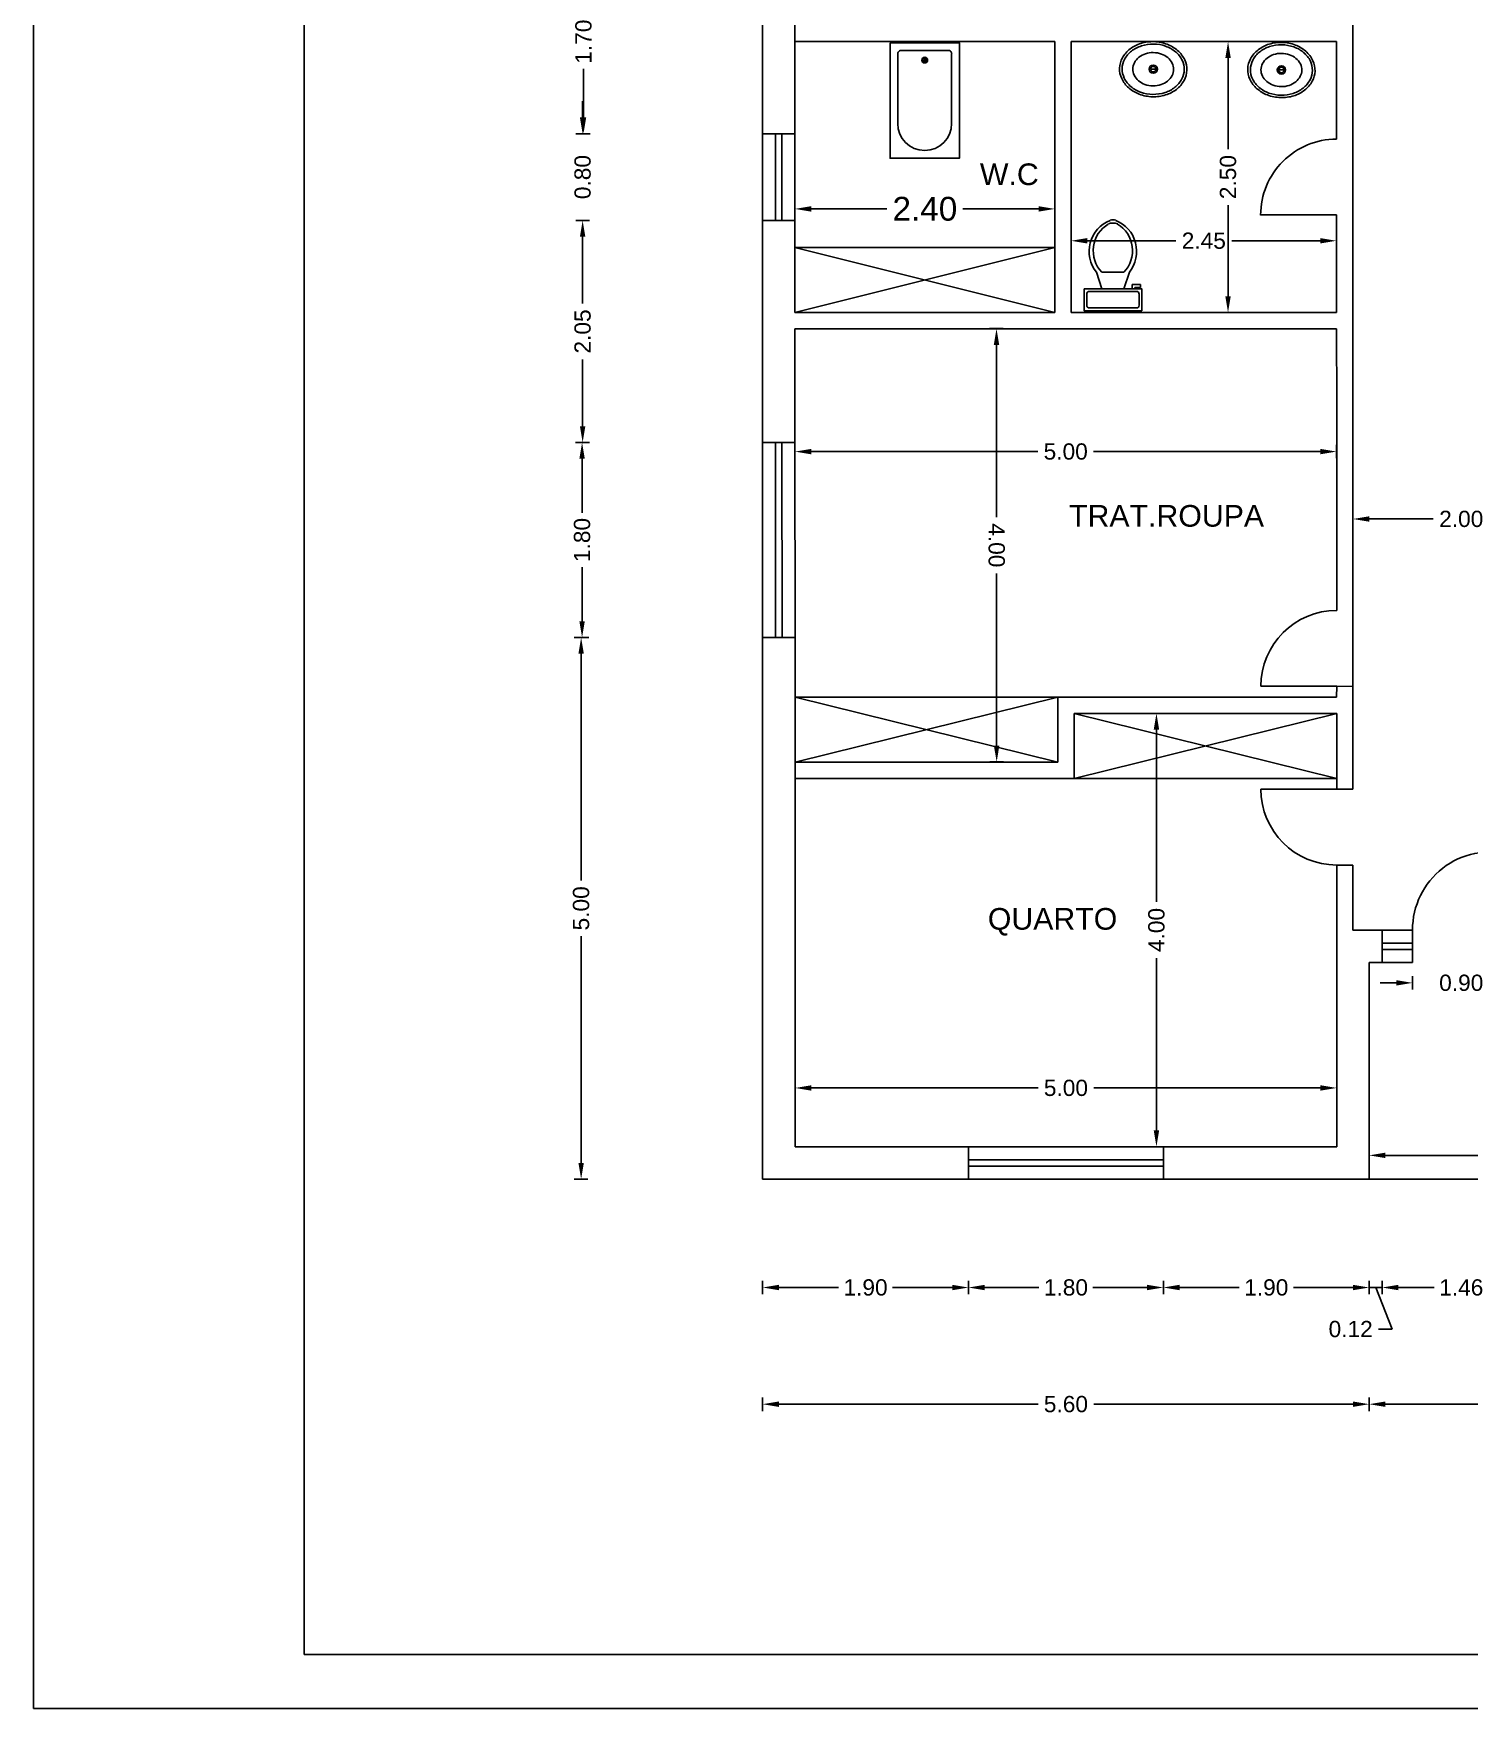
# Model space of a CAD drawing. Header units: millimetres. Extents: x 1315 to 1720, y -131 to -50.
# Drawn here: x 1490.7 to 1503.96, y -130.65 to -115.19 of the extents above; entities that cross this region are included whole.
import ezdxf

# ---------------------------------------------------------------- set-up
doc = ezdxf.new("R2010")
doc.units = ezdxf.units.MM
doc.linetypes.add('JIS_02_2.0', pattern=[3, 2, -1])
doc.layers.add('cotas', color=1, linetype='Continuous')
doc.styles.get("Standard").update_dxf_attribs({"font": 'ARIALUNI.TTF', "height": 0.22})
doc.dimstyles.get("Standard").update_dxf_attribs({"dimtxt": 0.15, "dimasz": 0.15, "dimexe": 0.0625, "dimexo": 0.0625, "dimgap": 0.0625, "dimtad": 0, "dimzin": 0, "dimdsep": 46, "dimtxsty": 'Standard', "dimcen": 2.5, "dimclrd": 256, "dimclre": 256, "dimclrt": 256, "dimazin": 0, "dimtfac": 1, "dimtofl": 0, "dimtmove": 0, "dimatfit": 3, "dimfxl": 0.0625, "dimfxlon": 1, "dimtolj": 1, "dimtzin": 0, "dimlwd": -1, "dimlwe": -1, "dimarcsym": 0})

# ---------------------------------------------------------------- blocks, each defined once
blk = doc.blocks.new('*D28')
at = {"layer": 'cotas', "transparency": 16777216}
for p, q in [((1495.818, -120.765), (1495.693, -120.765)), ((1495.756, -120.915), (1495.756, -123.007)), ((1495.756, -125.615), (1495.756, -123.522)), ((1495.818, -125.765), (1495.693, -125.765))]:
    blk.add_line(p, q, dxfattribs=at)
for points in [[(1495.731, -120.915), (1495.781, -120.915), (1495.756, -120.765)], [(1495.731, -125.615), (1495.781, -125.615), (1495.756, -125.765)]]:
    blk.add_solid(points, dxfattribs=at)
at = {"layer": 'Defpoints', "color": 0, "transparency": 16777216}
for p in [(1495.756, -120.765), (1497.432, -120.765), (1497.432, -125.765)]:
    blk.add_point(p, dxfattribs=at)
at = {"layer": 'cotas', "transparency": 16777216, "insert": (1495.756, -123.265), "char_height": 0.15, "attachment_point": 5, "rotation": 90}
blk.add_mtext('\\A1;5.00', dxfattribs=at)
blk = doc.blocks.new('*D29')
at = {"layer": 'cotas', "transparency": 16777216}
for p, q in [((1495.828, -118.965), (1495.703, -118.965)), ((1495.765, -119.115), (1495.765, -119.615)), ((1495.765, -120.615), (1495.765, -120.115)), ((1495.828, -120.765), (1495.703, -120.765))]:
    blk.add_line(p, q, dxfattribs=at)
for points in [[(1495.74, -119.115), (1495.79, -119.115), (1495.765, -118.965)], [(1495.74, -120.615), (1495.79, -120.615), (1495.765, -120.765)]]:
    blk.add_solid(points, dxfattribs=at)
at = {"layer": 'Defpoints', "color": 0, "transparency": 16777216}
for p in [(1495.765, -118.965), (1497.432, -118.965), (1497.432, -120.765)]:
    blk.add_point(p, dxfattribs=at)
at = {"layer": 'cotas', "transparency": 16777216, "insert": (1495.765, -119.865), "char_height": 0.15, "attachment_point": 5, "rotation": 90}
blk.add_mtext('\\A1;1.80', dxfattribs=at)
blk = doc.blocks.new('*D30')
at = {"layer": 'cotas', "transparency": 16777216}
for p, q in [((1495.832, -116.915), (1495.707, -116.915)), ((1495.77, -117.065), (1495.77, -117.681)), ((1495.77, -118.815), (1495.77, -118.199)), ((1495.832, -118.965), (1495.707, -118.965))]:
    blk.add_line(p, q, dxfattribs=at)
for points in [[(1495.745, -117.065), (1495.795, -117.065), (1495.77, -116.915)], [(1495.745, -118.815), (1495.795, -118.815), (1495.77, -118.965)]]:
    blk.add_solid(points, dxfattribs=at)
at = {"layer": 'Defpoints', "color": 0, "transparency": 16777216}
for p in [(1495.77, -116.915), (1497.43, -116.915), (1497.43, -118.965)]:
    blk.add_point(p, dxfattribs=at)
at = {"layer": 'cotas', "transparency": 16777216, "insert": (1495.77, -117.94), "char_height": 0.15, "attachment_point": 5, "rotation": 90}
blk.add_mtext('\\A1;2.05', dxfattribs=at)
blk = doc.blocks.new('*D31')
at = {"layer": 'cotas', "transparency": 16777216}
for p, q in [((1495.77, -115.965), (1495.77, -115.815)), ((1495.833, -116.115), (1495.708, -116.115)), ((1495.833, -116.915), (1495.708, -116.915)), ((1495.77, -117.065), (1495.77, -117.215))]:
    blk.add_line(p, q, dxfattribs=at)
for points in [[(1495.745, -115.965), (1495.795, -115.965), (1495.77, -116.115)], [(1495.745, -117.065), (1495.795, -117.065), (1495.77, -116.915)]]:
    blk.add_solid(points, dxfattribs=at)
at = {"layer": 'Defpoints', "color": 0, "transparency": 16777216}
for p in [(1495.77, -116.115), (1497.43, -116.115), (1497.43, -116.915)]:
    blk.add_point(p, dxfattribs=at)
at = {"layer": 'cotas', "transparency": 16777216, "insert": (1495.77, -116.515), "char_height": 0.15, "attachment_point": 5, "rotation": 90}
blk.add_mtext('\\A1;0.80', dxfattribs=at)
blk = doc.blocks.new('*D10')
at = {"layer": 'cotas', "transparency": 16777216}
for p, q in [((1495.84, -114.415), (1495.715, -114.415)), ((1495.778, -114.565), (1495.778, -115.015)), ((1495.778, -115.965), (1495.778, -115.515)), ((1495.84, -116.115), (1495.715, -116.115))]:
    blk.add_line(p, q, dxfattribs=at)
for points in [[(1495.753, -114.565), (1495.803, -114.565), (1495.778, -114.415)], [(1495.753, -115.965), (1495.803, -115.965), (1495.778, -116.115)]]:
    blk.add_solid(points, dxfattribs=at)
at = {"layer": 'Defpoints', "color": 0, "transparency": 16777216}
for p in [(1495.778, -114.415), (1497.43, -114.415), (1497.43, -116.115)]:
    blk.add_point(p, dxfattribs=at)
at = {"layer": 'cotas', "transparency": 16777216, "insert": (1495.778, -115.265), "char_height": 0.15, "attachment_point": 5, "rotation": 90}
blk.add_mtext('\\A1;1.70', dxfattribs=at)
blk = doc.blocks.new('*D41')
at = {"layer": 'cotas', "transparency": 16777216}
for p, q in [((1503.032, -125.608), (1503.032, -125.483)), ((1503.182, -125.545), (1504.034, -125.545)), ((1505.402, -125.545), (1504.55, -125.545)), ((1505.552, -125.608), (1505.552, -125.483))]:
    blk.add_line(p, q, dxfattribs=at)
for points in [[(1503.182, -125.52), (1503.182, -125.57), (1503.032, -125.545)], [(1505.402, -125.52), (1505.402, -125.57), (1505.552, -125.545)]]:
    blk.add_solid(points, dxfattribs=at)
at = {"layer": 'Defpoints', "color": 0, "transparency": 16777216}
for p in [(1505.552, -125.545), (1503.032, -125.765), (1505.552, -125.765)]:
    blk.add_point(p, dxfattribs=at)
at = {"layer": 'cotas', "transparency": 16777216, "insert": (1504.292, -125.545), "char_height": 0.15, "attachment_point": 5}
blk.add_mtext('\\A1;2.52', dxfattribs=at)
blk = doc.blocks.new('*D42')
at = {"layer": 'cotas', "transparency": 16777216}
for p, q in [((1503.282, -123.953), (1503.132, -123.953)), ((1503.432, -123.89), (1503.432, -124.015)), ((1504.332, -123.89), (1504.332, -124.015)), ((1504.482, -123.953), (1504.632, -123.953))]:
    blk.add_line(p, q, dxfattribs=at)
for points in [[(1503.282, -123.928), (1503.282, -123.978), (1503.432, -123.953)], [(1504.482, -123.928), (1504.482, -123.978), (1504.332, -123.953)]]:
    blk.add_solid(points, dxfattribs=at)
at = {"layer": 'Defpoints', "color": 0, "transparency": 16777216}
for p in [(1503.432, -123.765), (1504.332, -123.765), (1504.332, -123.953)]:
    blk.add_point(p, dxfattribs=at)
at = {"layer": 'cotas', "transparency": 16777216, "insert": (1503.882, -123.953), "char_height": 0.15, "attachment_point": 5}
blk.add_mtext('\\A1;0.90', dxfattribs=at)
blk = doc.blocks.new('*D55')
at = {"layer": 'cotas', "transparency": 16777216}
for p, q in [((1497.732, -124.986), (1497.732, -124.861)), ((1497.882, -124.923), (1499.975, -124.923)), ((1502.582, -124.923), (1500.489, -124.923)), ((1502.732, -124.986), (1502.732, -124.861))]:
    blk.add_line(p, q, dxfattribs=at)
for points in [[(1497.882, -124.898), (1497.882, -124.948), (1497.732, -124.923)], [(1502.582, -124.898), (1502.582, -124.948), (1502.732, -124.923)]]:
    blk.add_solid(points, dxfattribs=at)
at = {"layer": 'Defpoints', "color": 0, "transparency": 16777216}
for p in [(1502.732, -124.923), (1497.732, -125.465), (1502.732, -125.465)]:
    blk.add_point(p, dxfattribs=at)
at = {"layer": 'cotas', "transparency": 16777216, "insert": (1500.232, -124.923), "char_height": 0.15, "attachment_point": 5}
blk.add_mtext('\\A1;5.00', dxfattribs=at)
blk = doc.blocks.new('*D56')
at = {"layer": 'cotas', "transparency": 16777216}
for p, q in [((1501.13, -121.465), (1501.005, -121.465)), ((1501.068, -121.615), (1501.068, -123.205)), ((1501.068, -125.315), (1501.068, -123.725)), ((1501.13, -125.465), (1501.005, -125.465))]:
    blk.add_line(p, q, dxfattribs=at)
for points in [[(1501.043, -121.615), (1501.093, -121.615), (1501.068, -121.465)], [(1501.043, -125.315), (1501.093, -125.315), (1501.068, -125.465)]]:
    blk.add_solid(points, dxfattribs=at)
at = {"layer": 'Defpoints', "color": 0, "transparency": 16777216}
for p in [(1502.732, -121.465), (1501.068, -125.465), (1502.732, -125.465)]:
    blk.add_point(p, dxfattribs=at)
at = {"layer": 'cotas', "transparency": 16777216, "insert": (1501.068, -123.465), "char_height": 0.15, "attachment_point": 5, "rotation": 90}
blk.add_mtext('\\A1;4.00', dxfattribs=at)
blk = doc.blocks.new('*D57')
at = {"layer": 'cotas', "transparency": 16777216}
for p, q in [((1499.528, -117.914), (1499.653, -117.914)), ((1499.591, -118.064), (1499.592, -119.654)), ((1499.592, -121.764), (1499.592, -120.174)), ((1499.53, -121.914), (1499.655, -121.914))]:
    blk.add_line(p, q, dxfattribs=at)
for points in [[(1499.616, -118.064), (1499.566, -118.064), (1499.591, -117.914)], [(1499.617, -121.764), (1499.567, -121.764), (1499.593, -121.914)]]:
    blk.add_solid(points, dxfattribs=at)
at = {"layer": 'Defpoints', "color": 0, "transparency": 16777216}
for p in [(1497.73, -117.915), (1499.591, -117.914), (1497.732, -121.915)]:
    blk.add_point(p, dxfattribs=at)
at = {"layer": 'cotas', "transparency": 16777216, "insert": (1499.592, -119.914), "char_height": 0.15, "attachment_point": 5, "rotation": 270.0236}
blk.add_mtext('\\A1;4.00', dxfattribs=at)
blk = doc.blocks.new('*D58')
at = {"layer": 'cotas', "transparency": 16777216}
for p, q in [((1497.73, -118.986), (1497.73, -119.111)), ((1497.88, -119.049), (1499.973, -119.049)), ((1502.58, -119.049), (1500.487, -119.049)), ((1502.73, -118.986), (1502.73, -119.111))]:
    blk.add_line(p, q, dxfattribs=at)
for points in [[(1497.88, -119.024), (1497.88, -119.074), (1497.73, -119.049)], [(1502.58, -119.024), (1502.58, -119.074), (1502.73, -119.049)]]:
    blk.add_solid(points, dxfattribs=at)
at = {"layer": 'Defpoints', "color": 0, "transparency": 16777216}
for p in [(1497.73, -117.915), (1502.73, -117.915), (1502.73, -119.049)]:
    blk.add_point(p, dxfattribs=at)
at = {"layer": 'cotas', "transparency": 16777216, "insert": (1500.23, -119.049), "char_height": 0.15, "attachment_point": 5}
blk.add_mtext('\\A1;5.00', dxfattribs=at)
blk = doc.blocks.new('*D59')
at = {"layer": 'cotas', "transparency": 16777216}
for p, q in [((1497.73, -116.871), (1497.73, -116.746)), ((1497.88, -116.809), (1498.58, -116.809)), ((1499.98, -116.809), (1499.28, -116.809)), ((1500.13, -116.871), (1500.13, -116.746))]:
    blk.add_line(p, q, dxfattribs=at)
at = {"layer": 'cotas', "lineweight": 100, "transparency": 16777216}
for points in [[(1497.88, -116.784), (1497.88, -116.834), (1497.73, -116.809)], [(1499.98, -116.784), (1499.98, -116.834), (1500.13, -116.809)]]:
    blk.add_solid(points, dxfattribs=at)
at = {"layer": 'Defpoints', "color": 0, "lineweight": 100, "transparency": 16777216}
for p in [(1500.13, -116.809), (1497.73, -117.165), (1500.13, -117.165)]:
    blk.add_point(p, dxfattribs=at)
at = {"layer": 'cotas', "transparency": 16777216, "insert": (1498.93, -116.809), "char_height": 0.22, "attachment_point": 5}
blk.add_mtext('\\A1;2.40', dxfattribs=at)
blk = doc.blocks.new('*D60')
at = {"layer": 'cotas', "transparency": 16777216}
for p, q in [((1501.666, -115.265), (1501.791, -115.265)), ((1501.729, -115.415), (1501.729, -116.256)), ((1501.729, -117.615), (1501.729, -116.773)), ((1501.666, -117.765), (1501.791, -117.765))]:
    blk.add_line(p, q, dxfattribs=at)
for points in [[(1501.704, -115.415), (1501.754, -115.415), (1501.729, -115.265)], [(1501.704, -117.615), (1501.754, -117.615), (1501.729, -117.765)]]:
    blk.add_solid(points, dxfattribs=at)
at = {"layer": 'Defpoints', "color": 0, "transparency": 16777216}
for p in [(1500.28, -115.265), (1500.28, -117.765), (1501.729, -117.765)]:
    blk.add_point(p, dxfattribs=at)
at = {"layer": 'cotas', "transparency": 16777216, "insert": (1501.729, -116.515), "char_height": 0.15, "attachment_point": 5, "rotation": 90}
blk.add_mtext('\\A1;2.50', dxfattribs=at)
blk = doc.blocks.new('*D61')
at = {"layer": 'cotas', "transparency": 16777216}
for p, q in [((1500.28, -117.165), (1500.28, -117.04)), ((1502.73, -117.165), (1502.73, -117.04)), ((1500.43, -117.103), (1501.246, -117.103)), ((1502.58, -117.103), (1501.764, -117.103))]:
    blk.add_line(p, q, dxfattribs=at)
for points in [[(1500.43, -117.078), (1500.43, -117.128), (1500.28, -117.103)], [(1502.58, -117.078), (1502.58, -117.128), (1502.73, -117.103)]]:
    blk.add_solid(points, dxfattribs=at)
at = {"layer": 'Defpoints', "color": 0, "transparency": 16777216}
for p in [(1502.73, -117.103), (1500.28, -117.749), (1502.73, -117.749)]:
    blk.add_point(p, dxfattribs=at)
at = {"layer": 'cotas', "transparency": 16777216, "insert": (1501.505, -117.103), "char_height": 0.15, "attachment_point": 5}
blk.add_mtext('\\A1;2.45', dxfattribs=at)
blk = doc.blocks.new('*D62')
at = {"layer": 'cotas', "transparency": 16777216}
for p, q in [((1502.882, -119.734), (1502.882, -119.609)), ((1504.882, -119.734), (1504.882, -119.609)), ((1503.032, -119.671), (1503.623, -119.671)), ((1504.732, -119.671), (1504.14, -119.671))]:
    blk.add_line(p, q, dxfattribs=at)
for points in [[(1503.032, -119.646), (1503.032, -119.696), (1502.882, -119.671)], [(1504.732, -119.646), (1504.732, -119.696), (1504.882, -119.671)]]:
    blk.add_solid(points, dxfattribs=at)
at = {"layer": 'Defpoints', "color": 0, "transparency": 16777216}
for p in [(1502.882, -119.671), (1502.882, -120.115), (1504.882, -120.115)]:
    blk.add_point(p, dxfattribs=at)
at = {"layer": 'cotas', "transparency": 16777216, "insert": (1503.882, -119.671), "char_height": 0.15, "attachment_point": 5}
blk.add_mtext('\\A1;2.00', dxfattribs=at)
blk = doc.blocks.new('*D68')
at = {"layer": 'cotas', "transparency": 16777216}
for p, q in [((1503.152, -126.702), (1503.152, -126.827)), ((1503.302, -126.765), (1503.631, -126.765)), ((1504.462, -126.765), (1504.132, -126.765)), ((1504.612, -126.702), (1504.612, -126.827))]:
    blk.add_line(p, q, dxfattribs=at)
for points in [[(1503.302, -126.74), (1503.302, -126.79), (1503.152, -126.765)], [(1504.462, -126.74), (1504.462, -126.79), (1504.612, -126.765)]]:
    blk.add_solid(points, dxfattribs=at)
at = {"layer": 'Defpoints', "color": 0, "transparency": 16777216}
for p in [(1503.152, -123.765), (1504.612, -123.765), (1503.152, -126.765)]:
    blk.add_point(p, dxfattribs=at)
at = {"layer": 'cotas', "transparency": 16777216, "insert": (1503.882, -126.765), "char_height": 0.15, "attachment_point": 5}
blk.add_mtext('\\A1;1.46', dxfattribs=at)
blk = doc.blocks.new('*D69')
at = {"layer": 'cotas', "transparency": 16777216}
for p, q in [((1497.432, -126.702), (1497.432, -126.827)), ((1497.582, -126.765), (1498.132, -126.765)), ((1499.182, -126.765), (1498.632, -126.765)), ((1499.332, -126.702), (1499.332, -126.827))]:
    blk.add_line(p, q, dxfattribs=at)
for points in [[(1497.582, -126.74), (1497.582, -126.79), (1497.432, -126.765)], [(1499.182, -126.74), (1499.182, -126.79), (1499.332, -126.765)]]:
    blk.add_solid(points, dxfattribs=at)
at = {"layer": 'Defpoints', "color": 0, "transparency": 16777216}
for p in [(1497.432, -125.765), (1499.332, -125.765), (1499.332, -126.765)]:
    blk.add_point(p, dxfattribs=at)
at = {"layer": 'cotas', "transparency": 16777216, "insert": (1498.382, -126.765), "char_height": 0.15, "attachment_point": 5}
blk.add_mtext('\\A1;1.90', dxfattribs=at)
blk = doc.blocks.new('*D70')
at = {"layer": 'cotas', "transparency": 16777216}
for p, q in [((1499.332, -126.702), (1499.332, -126.827)), ((1499.482, -126.765), (1499.982, -126.765)), ((1500.982, -126.765), (1500.482, -126.765)), ((1501.132, -126.702), (1501.132, -126.827))]:
    blk.add_line(p, q, dxfattribs=at)
for points in [[(1499.482, -126.74), (1499.482, -126.79), (1499.332, -126.765)], [(1500.982, -126.74), (1500.982, -126.79), (1501.132, -126.765)]]:
    blk.add_solid(points, dxfattribs=at)
at = {"layer": 'Defpoints', "color": 0, "transparency": 16777216}
for p in [(1499.332, -125.765), (1501.132, -125.765), (1501.132, -126.765)]:
    blk.add_point(p, dxfattribs=at)
at = {"layer": 'cotas', "transparency": 16777216, "insert": (1500.232, -126.765), "char_height": 0.15, "attachment_point": 5}
blk.add_mtext('\\A1;1.80', dxfattribs=at)
blk = doc.blocks.new('*D71')
at = {"layer": 'cotas', "transparency": 16777216}
for p, q in [((1501.132, -126.702), (1501.132, -126.827)), ((1501.282, -126.765), (1501.832, -126.765)), ((1502.882, -126.765), (1502.332, -126.765)), ((1503.032, -126.702), (1503.032, -126.827))]:
    blk.add_line(p, q, dxfattribs=at)
for points in [[(1501.282, -126.74), (1501.282, -126.79), (1501.132, -126.765)], [(1502.882, -126.74), (1502.882, -126.79), (1503.032, -126.765)]]:
    blk.add_solid(points, dxfattribs=at)
at = {"layer": 'Defpoints', "color": 0, "transparency": 16777216}
for p in [(1501.132, -125.765), (1503.032, -125.765), (1503.032, -126.765)]:
    blk.add_point(p, dxfattribs=at)
at = {"layer": 'cotas', "transparency": 16777216, "insert": (1502.082, -126.765), "char_height": 0.15, "attachment_point": 5}
blk.add_mtext('\\A1;1.90', dxfattribs=at)
blk = doc.blocks.new('*D14')
at = {"layer": 'cotas', "transparency": 16777216}
for p, q in [((1503.032, -127.78), (1503.032, -127.905)), ((1503.182, -127.842), (1506.675, -127.842)), ((1510.682, -127.842), (1507.189, -127.842)), ((1510.832, -127.78), (1510.832, -127.905))]:
    blk.add_line(p, q, dxfattribs=at)
for points in [[(1503.182, -127.817), (1503.182, -127.867), (1503.032, -127.842)], [(1510.682, -127.817), (1510.682, -127.867), (1510.832, -127.842)]]:
    blk.add_solid(points, dxfattribs=at)
at = {"layer": 'Defpoints', "color": 0, "transparency": 16777216}
for p in [(1503.032, -125.765), (1510.832, -125.765), (1510.832, -127.842)]:
    blk.add_point(p, dxfattribs=at)
at = {"layer": 'cotas', "transparency": 16777216, "insert": (1506.932, -127.842), "char_height": 0.15, "attachment_point": 5}
blk.add_mtext('\\A1;7.80', dxfattribs=at)
blk = doc.blocks.new('*D15')
at = {"layer": 'cotas', "transparency": 16777216}
for p, q in [((1497.432, -127.78), (1497.432, -127.905)), ((1497.582, -127.842), (1499.975, -127.842)), ((1502.882, -127.842), (1500.489, -127.842)), ((1503.032, -127.78), (1503.032, -127.905))]:
    blk.add_line(p, q, dxfattribs=at)
for points in [[(1497.582, -127.817), (1497.582, -127.867), (1497.432, -127.842)], [(1502.882, -127.817), (1502.882, -127.867), (1503.032, -127.842)]]:
    blk.add_solid(points, dxfattribs=at)
at = {"layer": 'Defpoints', "color": 0, "transparency": 16777216}
for p in [(1497.432, -125.765), (1503.032, -125.765), (1503.032, -127.842)]:
    blk.add_point(p, dxfattribs=at)
at = {"layer": 'cotas', "transparency": 16777216, "insert": (1500.232, -127.842), "char_height": 0.15, "attachment_point": 5}
blk.add_mtext('\\A1;5.60', dxfattribs=at)
blk = doc.blocks.new('*D17')
at = {"layer": 'cotas', "transparency": 16777216}
for p, q in [((1499.33, -103.613), (1499.33, -103.55)), ((1503.152, -103.675), (1503.152, -103.55)), ((1499.48, -103.613), (1500.985, -103.613)), ((1503.002, -103.613), (1501.497, -103.613))]:
    blk.add_line(p, q, dxfattribs=at)
for points in [[(1499.48, -103.588), (1499.48, -103.638), (1499.33, -103.613)], [(1503.002, -103.588), (1503.002, -103.638), (1503.152, -103.613)]]:
    blk.add_solid(points, dxfattribs=at)
at = {"layer": 'Defpoints', "color": 0, "transparency": 16777216}
for p in [(1499.33, -103.613), (1503.152, -103.613), (1503.152, -126.765)]:
    blk.add_point(p, dxfattribs=at)
at = {"layer": 'cotas', "transparency": 16777216, "insert": (1501.241, -103.613), "char_height": 0.15, "attachment_point": 5}
blk.add_mtext('\\A1;3.82', dxfattribs=at)
blk = doc.blocks.new('*D18')
at = {"layer": 'cotas', "transparency": 16777216}
for p, q in [((1503.092, -103.613), (1503.162, -103.38)), ((1503.162, -103.38), (1503.287, -103.38)), ((1503.032, -103.675), (1503.032, -103.55)), ((1503.152, -103.675), (1503.152, -103.55)), ((1502.882, -103.613), (1502.732, -103.613)), ((1503.152, -103.613), (1503.032, -103.613)), ((1503.302, -103.613), (1503.452, -103.613))]:
    blk.add_line(p, q, dxfattribs=at)
for points in [[(1502.882, -103.588), (1502.882, -103.638), (1503.032, -103.613)], [(1503.302, -103.588), (1503.302, -103.638), (1503.152, -103.613)]]:
    blk.add_solid(points, dxfattribs=at)
at = {"layer": 'Defpoints', "color": 0, "transparency": 16777216}
for p in [(1503.032, -103.613), (1503.032, -126.765), (1503.152, -126.765)]:
    blk.add_point(p, dxfattribs=at)
at = {"layer": 'cotas', "transparency": 16777216, "insert": (1503.543, -103.38), "char_height": 0.15, "attachment_point": 5}
blk.add_mtext('\\A1;0.12', dxfattribs=at)
blk = doc.blocks.new('*D19')
at = {"layer": 'cotas', "transparency": 16777216}
for p, q in [((1503.092, -103.613), (1503.162, -103.38)), ((1503.162, -103.38), (1503.287, -103.38)), ((1503.032, -103.675), (1503.032, -103.55)), ((1503.152, -103.675), (1503.152, -103.55)), ((1502.882, -103.613), (1502.732, -103.613)), ((1503.032, -103.613), (1503.152, -103.613)), ((1503.302, -103.613), (1503.452, -103.613))]:
    blk.add_line(p, q, dxfattribs=at)
for points in [[(1502.882, -103.588), (1502.882, -103.638), (1503.032, -103.613)], [(1503.302, -103.588), (1503.302, -103.638), (1503.152, -103.613)]]:
    blk.add_solid(points, dxfattribs=at)
at = {"layer": 'Defpoints', "color": 0, "transparency": 16777216}
for p in [(1503.152, -103.613), (1503.032, -126.765), (1503.152, -126.765)]:
    blk.add_point(p, dxfattribs=at)
at = {"layer": 'cotas', "transparency": 16777216, "insert": (1503.543, -103.38), "char_height": 0.15, "attachment_point": 5}
blk.add_mtext('\\A1;0.12', dxfattribs=at)
blk = doc.blocks.new('*D20')
at = {"layer": 'cotas', "transparency": 16777216}
for p, q in [((1503.092, -103.613), (1503.162, -103.38)), ((1503.162, -103.38), (1503.287, -103.38)), ((1503.032, -103.675), (1503.032, -103.55)), ((1503.152, -103.675), (1503.152, -103.55)), ((1502.882, -103.613), (1502.732, -103.613)), ((1503.152, -103.613), (1503.032, -103.613)), ((1503.302, -103.613), (1503.452, -103.613))]:
    blk.add_line(p, q, dxfattribs=at)
for points in [[(1502.882, -103.588), (1502.882, -103.638), (1503.032, -103.613)], [(1503.302, -103.588), (1503.302, -103.638), (1503.152, -103.613)]]:
    blk.add_solid(points, dxfattribs=at)
at = {"layer": 'Defpoints', "color": 0, "transparency": 16777216}
for p in [(1503.032, -103.613), (1503.032, -126.765), (1503.152, -126.765)]:
    blk.add_point(p, dxfattribs=at)
at = {"layer": 'cotas', "transparency": 16777216, "insert": (1503.543, -103.38), "char_height": 0.15, "attachment_point": 5}
blk.add_mtext('\\A1;0.12', dxfattribs=at)
blk = doc.blocks.new('*D21')
at = {"layer": 'cotas', "transparency": 16777216}
for p, q in [((1503.092, -103.613), (1503.162, -103.38)), ((1503.162, -103.38), (1503.287, -103.38)), ((1503.032, -103.675), (1503.032, -103.55)), ((1503.152, -103.675), (1503.152, -103.55)), ((1502.882, -103.613), (1502.732, -103.613)), ((1503.032, -103.613), (1503.152, -103.613)), ((1503.302, -103.613), (1503.452, -103.613))]:
    blk.add_line(p, q, dxfattribs=at)
for points in [[(1502.882, -103.588), (1502.882, -103.638), (1503.032, -103.613)], [(1503.302, -103.588), (1503.302, -103.638), (1503.152, -103.613)]]:
    blk.add_solid(points, dxfattribs=at)
at = {"layer": 'Defpoints', "color": 0, "transparency": 16777216}
for p in [(1503.152, -103.613), (1503.032, -126.765), (1503.152, -126.765)]:
    blk.add_point(p, dxfattribs=at)
at = {"layer": 'cotas', "transparency": 16777216, "insert": (1503.543, -103.38), "char_height": 0.15, "attachment_point": 5}
blk.add_mtext('\\A1;0.12', dxfattribs=at)
blk = doc.blocks.new('*D22')
at = {"layer": 'cotas', "transparency": 16777216}
for p, q in [((1503.092, -103.613), (1503.162, -103.38)), ((1503.162, -103.38), (1503.287, -103.38)), ((1503.032, -103.675), (1503.032, -103.55)), ((1503.152, -103.675), (1503.152, -103.55)), ((1502.882, -103.613), (1502.732, -103.613)), ((1503.152, -103.613), (1503.032, -103.613)), ((1503.302, -103.613), (1503.452, -103.613))]:
    blk.add_line(p, q, dxfattribs=at)
for points in [[(1502.882, -103.588), (1502.882, -103.638), (1503.032, -103.613)], [(1503.302, -103.588), (1503.302, -103.638), (1503.152, -103.613)]]:
    blk.add_solid(points, dxfattribs=at)
at = {"layer": 'Defpoints', "color": 0, "transparency": 16777216}
for p in [(1503.032, -103.613), (1503.032, -126.765), (1503.152, -126.765)]:
    blk.add_point(p, dxfattribs=at)
at = {"layer": 'cotas', "transparency": 16777216, "insert": (1503.543, -103.38), "char_height": 0.15, "attachment_point": 5}
blk.add_mtext('\\A1;0.12', dxfattribs=at)
blk = doc.blocks.new('*D23')
at = {"layer": 'cotas', "transparency": 16777216}
for p, q in [((1503.092, -103.613), (1503.162, -103.38)), ((1503.162, -103.38), (1503.287, -103.38)), ((1503.032, -103.675), (1503.032, -103.55)), ((1503.152, -103.675), (1503.152, -103.55)), ((1502.882, -103.613), (1502.732, -103.613)), ((1503.032, -103.613), (1503.152, -103.613)), ((1503.302, -103.613), (1503.452, -103.613))]:
    blk.add_line(p, q, dxfattribs=at)
for points in [[(1502.882, -103.588), (1502.882, -103.638), (1503.032, -103.613)], [(1503.302, -103.588), (1503.302, -103.638), (1503.152, -103.613)]]:
    blk.add_solid(points, dxfattribs=at)
at = {"layer": 'Defpoints', "color": 0, "transparency": 16777216}
for p in [(1503.152, -103.613), (1503.032, -126.765), (1503.152, -126.765)]:
    blk.add_point(p, dxfattribs=at)
at = {"layer": 'cotas', "transparency": 16777216, "insert": (1503.543, -103.38), "char_height": 0.15, "attachment_point": 5}
blk.add_mtext('\\A1;0.12', dxfattribs=at)
blk = doc.blocks.new('*D24')
at = {"layer": 'cotas', "transparency": 16777216}
for p, q in [((1502.882, -126.765), (1502.732, -126.765)), ((1503.032, -126.702), (1503.032, -126.827)), ((1503.032, -126.765), (1503.152, -126.765)), ((1503.092, -126.765), (1503.243, -127.149)), ((1503.152, -126.765), (1503.152, -126.702)), ((1503.302, -126.765), (1503.452, -126.765)), ((1503.243, -127.149), (1503.118, -127.149))]:
    blk.add_line(p, q, dxfattribs=at)
for points in [[(1502.882, -126.74), (1502.882, -126.79), (1503.032, -126.765)], [(1503.302, -126.74), (1503.302, -126.79), (1503.152, -126.765)]]:
    blk.add_solid(points, dxfattribs=at)
at = {"layer": 'Defpoints', "color": 0, "transparency": 16777216}
for p in [(1503.032, -125.765), (1503.152, -126.765), (1503.152, -126.765)]:
    blk.add_point(p, dxfattribs=at)
at = {"layer": 'cotas', "transparency": 16777216, "insert": (1502.861, -127.149), "char_height": 0.15, "attachment_point": 5}
blk.add_mtext('\\A1;0.12', dxfattribs=at)

msp = doc.modelspace()

# ---------------------------------------------------------------- linework, layer by layer
for p, q in [((1490.7, -100.951), (1490.7, -130.651)), ((1490.7, -130.651), (1532.7, -130.651))]:
    msp.add_line(p, q)
at = {"color": 30}
for p, q in [((1493.2, -101.451), (1493.2, -130.151)), ((1493.2, -130.151), (1532.2, -130.151))]:
    msp.add_line(p, q, dxfattribs=at)
at = {"color": 3}
for p, q in [((1497.43, -114.415), (1497.43, -116.115)), ((1502.88, -114.965), (1502.882, -118.015)), ((1497.73, -115.265), (1497.73, -115.044)), ((1499.155, -115.265), (1497.73, -115.265)), ((1497.73, -115.265), (1500.13, -115.265)), ((1497.73, -115.265), (1497.73, -117.765)), ((1500.13, -115.265), (1500.13, -117.765)), ((1500.13, -115.265), (1500.13, -116.115)), ((1500.28, -115.265), (1500.28, -117.765)), ((1502.73, -115.265), (1500.28, -115.265)), ((1502.73, -115.265), (1502.73, -116.165)), ((1502.73, -115.265), (1502.73, -116.165)), ((1498.946, -115.435), (1498.911, -115.435)), ((1498.928, -115.417), (1498.928, -115.452)), ((1501.012, -115.519), (1501.063, -115.519)), ((1502.196, -115.526), (1502.247, -115.526)), ((1500.13, -116.915), (1500.13, -116.065)), ((1497.43, -116.115), (1497.73, -116.115)), ((1497.43, -116.915), (1497.43, -116.115)), ((1497.55, -116.915), (1497.55, -116.115)), ((1497.61, -116.115), (1497.61, -116.915)), ((1497.73, -116.115), (1497.73, -116.915)), ((1502.73, -116.865), (1502.03, -116.865)), ((1502.73, -117.765), (1502.73, -116.865)), ((1502.73, -117.765), (1502.73, -116.865)), ((1497.73, -116.915), (1497.43, -116.915)), ((1497.43, -116.915), (1497.43, -118.965)), ((1500.13, -117.765), (1500.13, -116.915)), ((1498.278, -117.165), (1497.73, -117.165)), ((1497.73, -117.165), (1500.13, -117.165)), ((1497.73, -117.765), (1500.13, -117.165)), ((1497.73, -117.165), (1500.13, -117.765)), ((1500.564, -117.546), (1500.513, -117.393)), ((1500.564, -117.393), (1500.767, -117.393)), ((1500.767, -117.546), (1500.818, -117.393)), ((1500.424, -117.596), (1500.424, -117.698)), ((1500.843, -117.507), (1500.92, -117.507)), ((1500.843, -117.546), (1500.843, -117.507)), ((1500.92, -117.533), (1500.869, -117.533)), ((1500.869, -117.533), (1500.869, -117.546)), ((1500.92, -117.507), (1500.92, -117.533)), ((1500.13, -117.765), (1497.73, -117.765)), ((1500.28, -117.765), (1502.73, -117.765)), ((1497.73, -117.915), (1502.73, -117.915)), ((1497.73, -117.915), (1499.513, -117.915)), ((1497.73, -118.015), (1497.73, -117.915)), ((1502.73, -117.915), (1502.732, -118.611)), ((1497.73, -118.015), (1497.73, -118.965)), ((1502.882, -122.165), (1502.882, -118.015)), ((1502.732, -118.611), (1502.732, -120.515)), ((1497.43, -118.965), (1497.73, -118.965)), ((1497.43, -118.965), (1497.432, -120.765)), ((1497.55, -118.965), (1497.552, -120.765)), ((1497.61, -118.965), (1497.612, -120.765)), ((1497.73, -118.965), (1497.732, -120.765)), ((1497.432, -125.765), (1497.432, -120.765)), ((1497.432, -120.765), (1497.732, -120.765)), ((1497.732, -123.161), (1497.732, -120.765)), ((1497.732, -121.465), (1497.732, -120.865)), ((1502.732, -121.215), (1502.032, -121.215)), ((1502.732, -121.215), (1502.731, -121.315)), ((1502.732, -121.215), (1502.882, -121.216)), ((1497.732, -121.315), (1499.657, -121.315)), ((1497.732, -121.315), (1500.157, -121.315)), ((1497.732, -121.315), (1500.157, -121.915)), ((1500.157, -121.315), (1497.732, -121.915)), ((1500.157, -121.315), (1500.157, -121.915)), ((1500.157, -121.315), (1502.731, -121.315)), ((1500.307, -121.465), (1502.732, -121.465)), ((1500.307, -121.465), (1500.307, -122.065)), ((1500.307, -121.465), (1502.732, -122.065)), ((1502.732, -121.465), (1500.307, -122.065)), ((1502.732, -121.465), (1502.732, -122.065)), ((1497.732, -121.915), (1500.157, -121.915)), ((1497.732, -122.065), (1500.307, -122.065)), ((1500.307, -122.065), (1502.732, -122.065)), ((1502.732, -122.065), (1502.732, -122.165)), ((1502.732, -122.165), (1502.032, -122.165)), ((1502.732, -122.165), (1502.882, -122.165)), ((1502.732, -125.465), (1502.732, -122.865)), ((1502.732, -122.865), (1502.882, -122.865)), ((1502.882, -123.465), (1502.882, -122.865)), ((1497.732, -125.465), (1497.732, -123.161)), ((1502.732, -125.465), (1502.732, -123.465)), ((1503.032, -123.465), (1502.882, -123.465)), ((1503.432, -123.465), (1503.032, -123.465)), ((1503.032, -123.465), (1503.032, -123.465)), ((1503.152, -123.765), (1503.152, -123.465)), ((1503.432, -123.765), (1503.432, -123.465)), ((1503.432, -123.585), (1503.152, -123.585)), ((1503.152, -123.645), (1503.432, -123.645)), ((1503.032, -125.765), (1503.032, -123.765)), ((1503.032, -123.765), (1503.152, -123.765)), ((1503.152, -123.765), (1503.432, -123.765)), ((1497.732, -125.465), (1499.332, -125.465)), ((1499.332, -125.465), (1499.332, -125.765)), ((1499.332, -125.465), (1501.132, -125.465)), ((1501.132, -125.765), (1501.132, -125.465)), ((1501.132, -125.465), (1502.732, -125.465)), ((1499.332, -125.585), (1501.132, -125.585)), ((1499.332, -125.645), (1501.132, -125.645)), ((1497.432, -125.765), (1499.332, -125.765)), ((1499.332, -125.765), (1501.132, -125.765)), ((1501.132, -125.765), (1503.032, -125.765)), ((1503.032, -125.765), (1505.552, -125.765)), ((1503.032, -125.765), (1505.552, -125.765))]:
    msp.add_line(p, q, dxfattribs=at)
for points in [[(1498.608, -115.275), (1499.249, -115.275), (1499.249, -116.341), (1498.608, -116.341)], [(1500.399, -117.546), (1500.399, -117.749), (1500.932, -117.749), (1500.932, -117.546)]]:
    msp.add_lwpolyline(points, close=True, dxfattribs=at)
at = {"color": 3, "linetype": 'Continuous'}
for points in [[(1500.727, -115.509, 0.117634), (1500.747, -115.605, 0.104469), (1500.812, -115.692, 0.090016), (1500.909, -115.75, 0.08192), (1501.03, -115.774, 0.08192), (1501.152, -115.757, 0.090016), (1501.252, -115.706, 0.104469), (1501.323, -115.623, 0.117634), (1501.348, -115.529, 0.117634), (1501.329, -115.434, 0.104469), (1501.263, -115.346, 0.090016), (1501.167, -115.289, 0.08192), (1501.046, -115.265, 0.08192), (1500.924, -115.281, 0.090016), (1500.824, -115.332, 0.104469), (1500.753, -115.415, 0.117634)], [(1500.751, -115.515, 0.118622), (1500.771, -115.602, 0.104678), (1500.833, -115.681, 0.089562), (1500.922, -115.732, 0.081185), (1501.034, -115.752, 0.081185), (1501.147, -115.735, 0.089562), (1501.238, -115.686, 0.104678), (1501.302, -115.609, 0.118622), (1501.324, -115.523, 0.118622), (1501.305, -115.437, 0.104678), (1501.243, -115.358, 0.089562), (1501.153, -115.307, 0.081185), (1501.041, -115.287, 0.081185), (1500.929, -115.304, 0.089562), (1500.837, -115.352, 0.104678), (1500.773, -115.429, 0.118622)], [(1501.911, -115.516, 0.117634), (1501.93, -115.612, 0.104469), (1501.996, -115.699, 0.090016), (1502.092, -115.757, 0.08192), (1502.213, -115.781, 0.08192), (1502.336, -115.765, 0.090016), (1502.435, -115.713, 0.104469), (1502.507, -115.63, 0.117634), (1502.532, -115.536, 0.117634), (1502.513, -115.441, 0.104469), (1502.447, -115.354, 0.090016), (1502.351, -115.296, 0.08192), (1502.23, -115.272, 0.08192), (1502.108, -115.288, 0.090016), (1502.008, -115.34, 0.104469), (1501.936, -115.423, 0.117634)], [(1501.935, -115.522, 0.118622), (1501.954, -115.609, 0.104678), (1502.017, -115.688, 0.089562), (1502.106, -115.739, 0.081185), (1502.218, -115.759, 0.081185), (1502.331, -115.742, 0.089562), (1502.422, -115.694, 0.104678), (1502.486, -115.617, 0.118622), (1502.508, -115.531, 0.118622), (1502.489, -115.444, 0.104678), (1502.427, -115.365, 0.089562), (1502.337, -115.314, 0.081185), (1502.225, -115.294, 0.081185), (1502.112, -115.311, 0.089562), (1502.021, -115.359, 0.104678), (1501.957, -115.436, 0.118622)], [(1500.849, -115.517, 0.118283), (1500.862, -115.574, 0.104607), (1500.903, -115.626, 0.089718), (1500.962, -115.66, 0.081436), (1501.036, -115.673, 0.081436), (1501.11, -115.661, 0.089718), (1501.17, -115.629, 0.104607), (1501.212, -115.578, 0.118283), (1501.226, -115.521, 0.118283), (1501.213, -115.464, 0.104607), (1501.172, -115.412, 0.089718), (1501.113, -115.379, 0.081436), (1501.039, -115.366, 0.081436), (1500.966, -115.377, 0.089718), (1500.906, -115.409, 0.104607), (1500.864, -115.46, 0.118283)], [(1502.033, -115.524, 0.118283), (1502.046, -115.582, 0.104607), (1502.087, -115.633, 0.089718), (1502.146, -115.667, 0.081436), (1502.22, -115.68, 0.081436), (1502.294, -115.669, 0.089718), (1502.354, -115.636, 0.104607), (1502.396, -115.585, 0.118283), (1502.41, -115.529, 0.118283), (1502.397, -115.471, 0.104607), (1502.356, -115.42, 0.089718), (1502.297, -115.386, 0.081436), (1502.223, -115.373, 0.081436), (1502.149, -115.384, 0.089718), (1502.089, -115.417, 0.104607), (1502.047, -115.468, 0.118283)]]:
    msp.add_lwpolyline(points, format="xyb", close=True, dxfattribs=at)
at = {"color": 3}
for points in [[(1498.68, -116.021), (1498.68, -115.381)], [(1498.715, -115.346), (1499.142, -115.346)], [(1499.177, -115.381), (1499.177, -116.021)], [(1500.882, -117.571), (1500.45, -117.571)], [(1500.907, -117.698), (1500.907, -117.596)], [(1500.45, -117.723), (1500.882, -117.723)]]:
    msp.add_lwpolyline(points, dxfattribs=at)
for centre, radius in [((1498.928, -115.435), 0.0267), ((1498.928, -115.435), 0.0178), ((1501.038, -115.519), 0.0381), ((1501.038, -115.519), 0.0254), ((1502.222, -115.526), 0.0381), ((1502.222, -115.526), 0.0254)]:
    msp.add_circle(centre, radius, dxfattribs=at)
for centre, radius, start, end in [((1498.711, -115.377), 0.0314, 81.8699, 188.1301), ((1499.146, -115.377), 0.0314, 351.8699, 98.1301), ((1498.928, -116.021), 0.249, 180, 0), ((1502.73, -116.865), 0.7, 90, 180.0049), ((1500.755, -117.201), 0.309, 112.0284, 218.5307), ((1500.772, -117.195), 0.288, 121.053, 223.6321), ((1500.666, -117.041), 0.102, 65.7318, 114.2682), ((1500.666, -117.012), 0.102, 74.8605, 105.1395), ((1500.576, -117.201), 0.309, 321.4691, 67.9714), ((1500.559, -117.195), 0.288, 316.3677, 58.9468), ((1500.447, -117.593), 0.0225, 81.8699, 188.1301), ((1500.885, -117.593), 0.0225, 351.8699, 98.1301), ((1500.447, -117.701), 0.0225, 171.8699, 278.1301), ((1500.885, -117.701), 0.0225, 261.8699, 8.1301), ((1502.732, -121.215), 0.7, 90, 180), ((1502.732, -122.165), 0.7, 180, 270), ((1504.154, -123.465), 0.722, 75.75, 180)]:
    msp.add_arc(centre, radius, start, end, dxfattribs=at)

# ---------------------------------------------------------------- texts
at = {"linetype": 'JIS_02_2.0', "lineweight": 100, "ltscale": 0.05, "char_height": 0.2, "attachment_point": 1}
for s, insert in [('W.C', (1499.438, -116.389)), ('TRAT.ROUPA', (1500.261, -119.542)), ('QUARTO', (1499.511, -123.262))]:
    msp.add_mtext_dynamic_manual_height_columns(s, width=1.66933, gutter_width=88.691, heights=[0], dxfattribs=dict(at, insert=insert))

# ---------------------------------------------------------------- dimensions: what is measured, and where the dimension line sits
at = {"layer": 'cotas'}
for base, p1, p2, picture, middle in [((1503.032, -103.613), (1503.152, -126.765), (1503.032, -126.765), '*D18', (1503.349, -103.38)), ((1503.152, -103.613), (1503.032, -126.765), (1503.152, -126.765), '*D19', (1503.349, -103.38)), ((1503.032, -103.613), (1503.152, -126.765), (1503.032, -126.765), '*D20', (1503.349, -103.38)), ((1503.152, -103.613), (1503.032, -126.765), (1503.152, -126.765), '*D21', (1503.349, -103.38)), ((1503.032, -103.613), (1503.152, -126.765), (1503.032, -126.765), '*D22', (1503.349, -103.38)), ((1503.152, -103.613), (1503.032, -126.765), (1503.152, -126.765), '*D23', (1503.349, -103.38)), ((1503.152, -103.613), (1499.33, -103.613), (1503.152, -126.765), '*D17', (1501.241, -103.613))]:
    dim = msp.add_linear_dim(base=base, p1=p1, p2=p2, dimstyle='Standard', override={"dimtmove": 1}, dxfattribs=at)
    dim.commit()
    dim.dimension.update_dxf_attribs({"geometry": picture, "text_midpoint": middle})
for base, p1, p2, picture, middle in [((1495.778, -114.415), (1497.43, -116.115), (1497.43, -114.415), '*D10', (1495.778, -115.265)), ((1501.729, -117.765), (1500.28, -115.265), (1500.28, -117.765), '*D60', (1501.729, -116.515)), ((1501.068, -125.465), (1502.732, -121.465), (1502.732, -125.465), '*D56', (1501.068, -123.465))]:
    dim = msp.add_linear_dim(base=base, p1=p1, p2=p2, angle=90, dimstyle='Standard', dxfattribs=at)
    dim.commit()
    dim.dimension.update_dxf_attribs({"geometry": picture, "text_midpoint": middle})
for base, p1, p2, picture, middle in [((1495.77, -116.115), (1497.43, -116.915), (1497.43, -116.115), '*D31', (1495.77, -116.515)), ((1495.77, -116.915), (1497.43, -118.965), (1497.43, -116.915), '*D30', (1495.77, -117.94)), ((1495.765, -118.965), (1497.432, -120.765), (1497.432, -118.965), '*D29', (1495.765, -119.865)), ((1495.756, -120.765), (1497.432, -125.765), (1497.432, -120.765), '*D28', (1495.756, -123.265))]:
    dim = msp.add_linear_dim(base=base, p1=p1, p2=p2, angle=90, dimstyle='Standard', dxfattribs=at)
    dim.commit()
    dim.dimension.update_dxf_attribs({"geometry": picture, "text_midpoint": middle, "dimtype": 160})
for base, p1, p2, picture, middle in [((1500.13, -116.809), (1497.73, -117.165), (1500.13, -117.165), '*D59', (1498.93, -116.809)), ((1502.73, -117.103), (1500.28, -117.749), (1502.73, -117.749), '*D61', (1501.505, -117.103))]:
    dim = msp.add_linear_dim(base=base, p1=p1, p2=p2, dimstyle='Standard', dxfattribs=at)
    dim.commit()
    dim.dimension.update_dxf_attribs({"geometry": picture, "text_midpoint": middle, "dimtype": 160})
dim = msp.add_aligned_dim(p1=(1497.732, -121.915), p2=(1497.73, -117.915), distance=-1.861, dimstyle='Standard', dxfattribs=at)
dim.commit()
dim.dimension.update_dxf_attribs({"geometry": '*D57', "text_midpoint": (1499.592, -119.914)})
for base, p1, p2, picture, middle in [((1502.73, -119.049), (1497.73, -117.915), (1502.73, -117.915), '*D58', (1500.23, -119.049)), ((1502.882, -119.671), (1504.882, -120.115), (1502.882, -120.115), '*D62', (1503.882, -119.671)), ((1504.332, -123.953), (1503.432, -123.765), (1504.332, -123.765), '*D42', (1503.882, -123.953)), ((1503.152, -126.765), (1504.612, -123.765), (1503.152, -123.765), '*D68', (1503.882, -126.765)), ((1502.732, -124.923), (1497.732, -125.465), (1502.732, -125.465), '*D55', (1500.232, -124.923)), ((1505.552, -125.545), (1503.032, -125.765), (1505.552, -125.765), '*D41', (1504.292, -125.545)), ((1499.332, -126.765), (1497.432, -125.765), (1499.332, -125.765), '*D69', (1498.382, -126.765)), ((1503.032, -127.842), (1497.432, -125.765), (1503.032, -125.765), '*D15', (1500.232, -127.842)), ((1501.132, -126.765), (1499.332, -125.765), (1501.132, -125.765), '*D70', (1500.232, -126.765)), ((1503.032, -126.765), (1501.132, -125.765), (1503.032, -125.765), '*D71', (1502.082, -126.765)), ((1510.832, -127.842), (1503.032, -125.765), (1510.832, -125.765), '*D14', (1506.932, -127.842))]:
    dim = msp.add_linear_dim(base=base, p1=p1, p2=p2, dimstyle='Standard', dxfattribs=at)
    dim.commit()
    dim.dimension.update_dxf_attribs({"geometry": picture, "text_midpoint": middle})
dim = msp.add_linear_dim(base=(1503.152, -126.765), p1=(1503.032, -125.765), p2=(1503.152, -126.765), dimstyle='Standard', override={"dimtmove": 1}, dxfattribs=at)
dim.commit()
dim.dimension.update_dxf_attribs({"geometry": '*D24', "text_midpoint": (1503.055, -127.149), "dimtype": 160})

doc.saveas('drawing.dxf')
